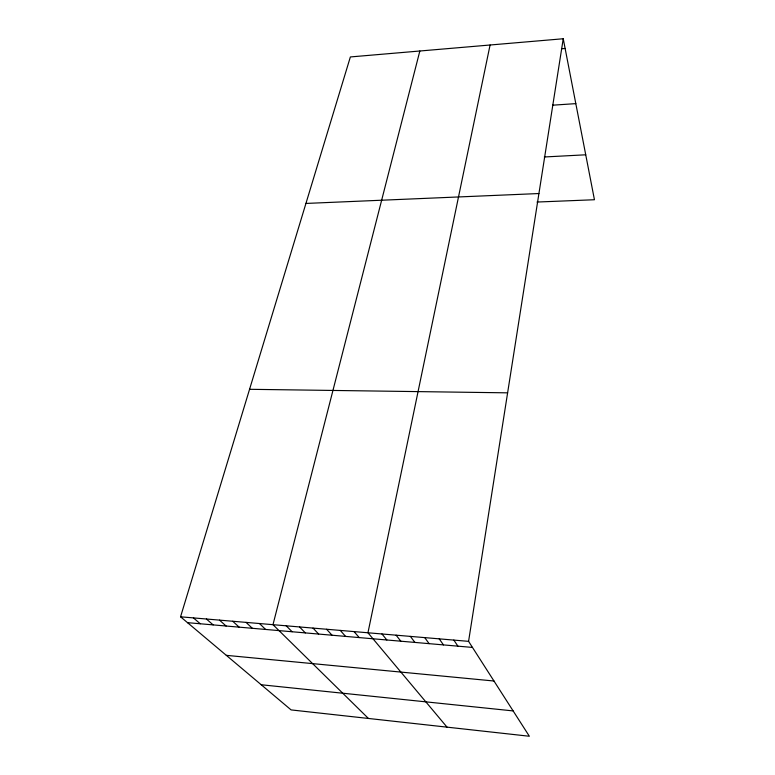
<?xml version="1.0" encoding="UTF-8"?>
<svg xmlns="http://www.w3.org/2000/svg" width="775" height="775" viewBox="0 0 775 775"><rect width="100%" height="100%" fill="white"/><g stroke="black" fill="none" stroke-linecap="round" stroke-linejoin="round"><path stroke-width="1.16" d="M468.575 641.351L563.241 38.75L350.368 56.943L180.556 616.803L291.1 709.91L529.364 736.25L468.575 641.351L180.556 616.803M490.081 45.008L367.951 632.778L447.03 727.144M419.847 51.005L272.984 624.679L368.435 718.464M561.613 48.757L565.13 48.467M552.498 105.197L575.815 103.627M544.312 156.976L585.735 154.797M305.931 203.438L538.925 193.537M537.027 202.042L594.444 199.737L563.241 38.75M249.56 389.302L507.615 392.838M187.511 622.664L472.469 647.425M226.3 655.34L493.985 681.012M261.233 684.751L513.137 710.917M193.44 617.908L200.27 623.778M206.421 619.012L213.135 624.892M219.519 620.126L226.097 626.016M232.723 621.25L239.175 627.159M246.033 622.383L252.35 628.302M259.451 623.526L265.631 629.455M286.217 625.812L292.127 631.751M299.567 626.946L305.331 632.904M313.022 628.099L318.641 634.057M326.585 629.252L332.068 635.229M340.264 630.414L345.592 636.401M354.049 631.596L359.232 637.583M381.968 633.969L386.851 639.985M396.103 635.18L400.82 641.196M410.363 636.391L414.916 642.417M424.729 637.612L429.127 643.657M439.222 638.852L443.455 644.897M453.84 640.092L457.899 646.156"/></g></svg>
